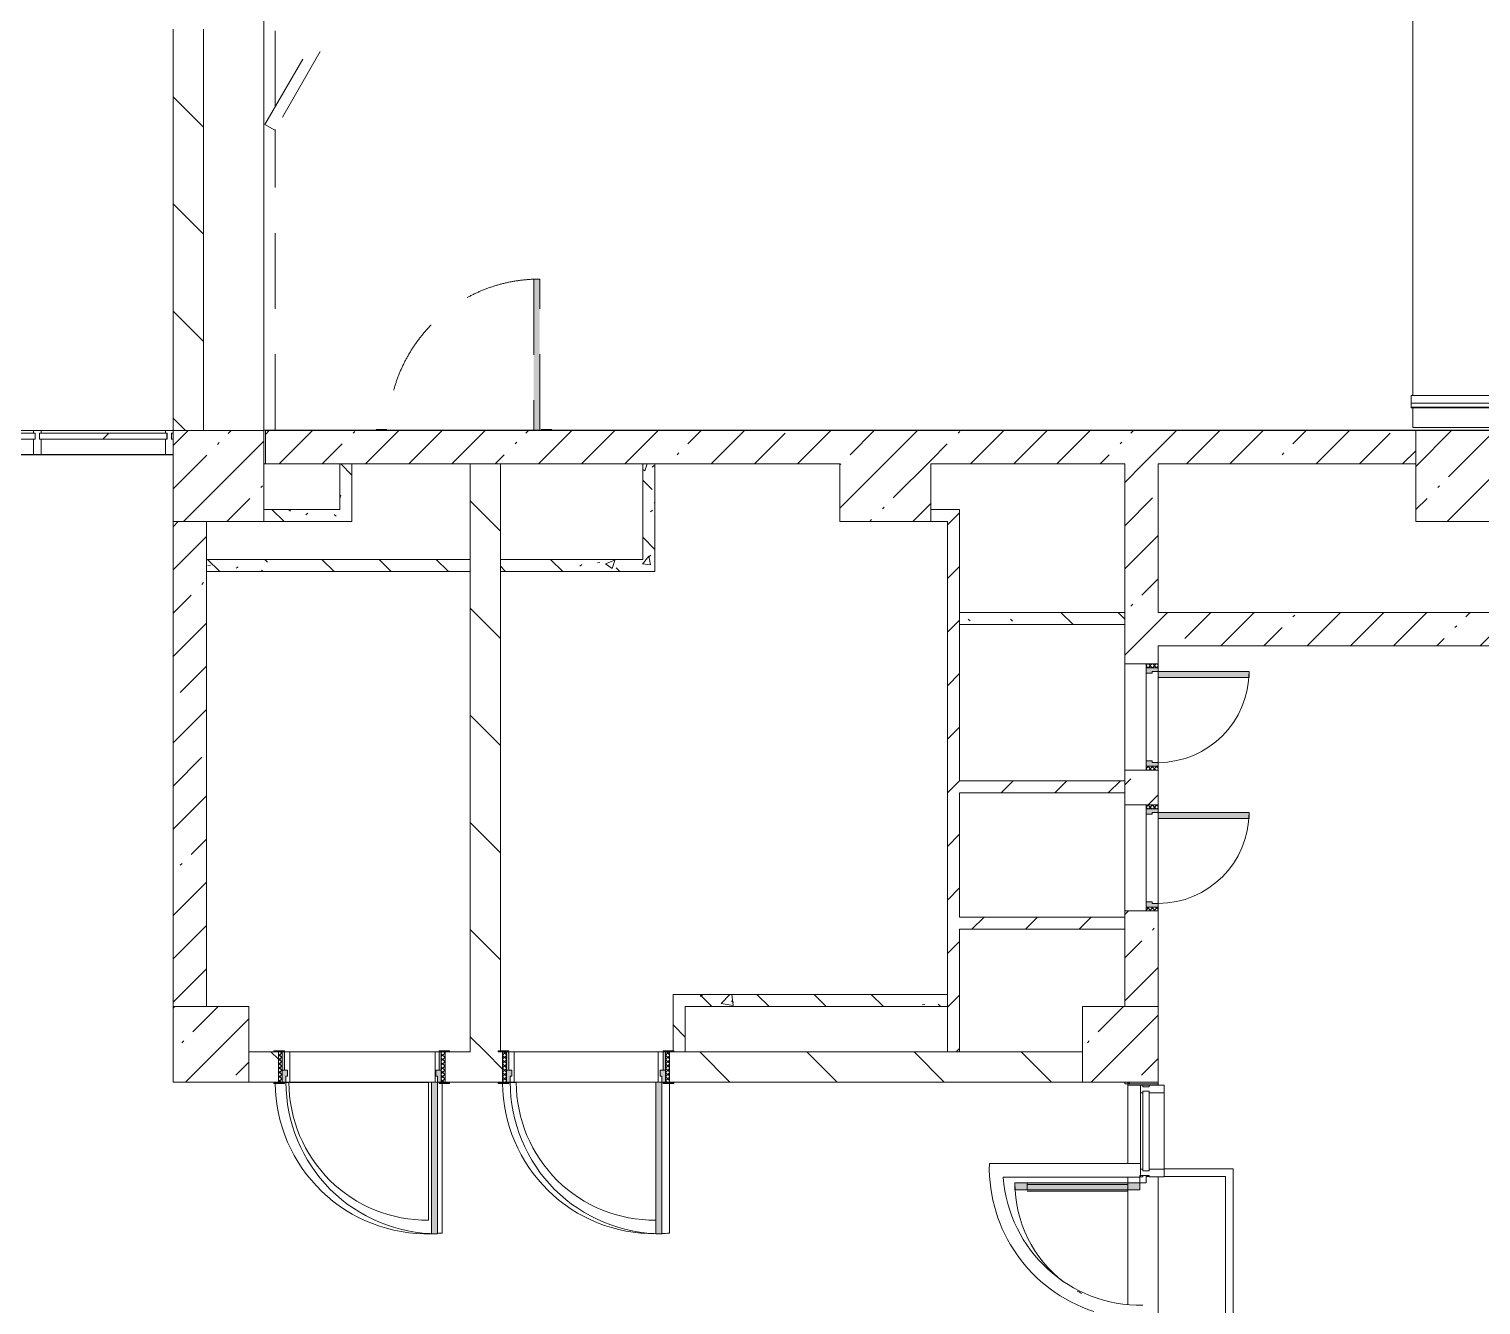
# Model space of a CAD drawing. Header units: millimetres. Extents: x -6228 to 200708, y -8553 to 29014.
# Drawn here: x 12760 to 22340, y 9430 to 17850 of the extents above; entities that cross this region are included whole.
import ezdxf

# ---------------------------------------------------------------- set-up
doc = ezdxf.new("R2010")
doc.units = ezdxf.units.MM
doc.linetypes.add('200_ШТРИХ__ш1_п0_6_', pattern=[800, 500, -300])
for name, color, linetype, lineweight, true_color in [('A-DETL-GENF-2', 7, 'Continuous', 5, 0xe2e2e2), ('A-DETL-GENF-4', 7, 'Continuous', 5, 0xaaaaaa), ('A-DOOR-2', 7, 'Continuous', 5, 0xe2e2e2), ('A-DOOR-3', 7, 'Continuous', 5, 0xaaaaaa), ('A-DOOR-FRAM-1', 7, 'Continuous', 5, 0xe2e2e2), ('A-DOOR-FRAM-3', 7, 'Continuous', 5, 0xaaaaaa), ('A-FLOR-1', 7, 'Continuous', 5, 0xaaaaaa), ('A-WALL-PATT-1', 7, 'Continuous', 5, 0x787878), ('I-WALL-3', 7, 'Continuous', 5, 0x787878)]:
    doc.layers.add(name, color=color, linetype=linetype, lineweight=lineweight, true_color=true_color)
for name, color, linetype, lineweight in [('A-DETL-MBND-1', 7, '200_ШТРИХ__ш1_п0_6_', 9), ('A-GLAZ-CURT', 7, 'Continuous', 5), ('A-GLAZ-CWMG', 7, 'Continuous', 5), ('A-WALL', 7, 'Continuous', 5), ('A-WALL-3', 7, 'Continuous', 9), ('I-WALL', 7, 'Continuous', 5), ('S-COLS', 7, 'Continuous', 5), ('S-STRS', 7, 'Continuous', 5)]:
    doc.layers.add(name, color=color, linetype=linetype, lineweight=lineweight)
pattern_1 = [(135, (0, 0), (-353.5534, -353.5534), [])]
pattern_2 = [(45, (0, 0), (-285.123, 285.123), []), (45, (285.12, 0), (-285.123, 285.123), [504.031, -100.806, 16.764, -84.042])]
pattern_3 = [(45, (0, 0), (-176.7767, 176.7767), [])]
pattern_4 = [(135, (0, 0), (-377.171, -377.171), [533.4, -88.9, 17.78, -88.9]), (135, (0, 376.94), (-377.171, -377.171), []), (50, (0, 0), (637.645, -55.787), [66.675, -733.425]), (355, (0, 0), (-123.35, 668.7), [53.34, -586.74]), (100.451, (53.14, -4.65), (514.299, 612.908), [56.665, -623.315]), (46.184, (0, 177.8), (948.776, -147.15), [100.012, -1100.137]), (96.636, (79.1, 165.5), (830.91, 865.997), [84.998, -934.973]), (351.184, (0, 177.8), (830.918, 865.99), [80.01, -880.11]), (21, (88.9, 133.35), (530.651, -357.928), [66.675, -733.425]), (326, (88.9, 133.35), (216.308, 644.658), [53.34, -586.74]), (71.451, (133.1, 103.5), (746.96, 286.724), [56.665, -623.315]), (37.5, (0, 0), (10.8105, 295.9426), [16.764, -562.864, 16.764, -578.866, -588.962]), (37.5, (0, 0), (10.8105, 295.9426), [-1175.258, 16.764, -572.198]), (7.5, (0, 0), (233.869, 350.6318), [16.764, -322.834, 16.764, -549.529, -224.472]), (7.5, (0, 0), (233.869, 350.6318), [-905.891, 16.764, -207.708]), (327.5, (-198.25, 0), (474.5678, -20.0513), [16.764, -205.486, 16.764, -676.656, -920.115]), (327.5, (-198.25, 0), (474.5678, -20.0513), [-915.67, 16.764, -903.351]), (317.5, (-287.15, 0), (518.452, 88.9934), [16.764, -272.161, 16.764, -443.738, -653.415]), (317.5, (-287.15, 0), (518.452, 88.9934), [-749.427, 16.764, -636.651])]

# ---------------------------------------------------------------- blocks, each defined once
blk = doc.blocks.new('BSC_Колонна _Прямоугольная - 600х600-V16-2_1_3_птичка копия 1')
at = {"layer": 'S-COLS'}
h = blk.add_hatch(dxfattribs=at)
h.set_pattern_fill('FP_21', color=256, style=0, pattern_type=2)
h.set_pattern_definition([(45, (-14010, -14900), (-285.123, 285.123), []), (45, (-13724.88, -14900), (-285.123, 285.123), [504.031, -100.806, 16.764, -84.042])])
h.paths.add_polyline_path([(-300, -300), (300, -300), (300, 300), (-300, 300)])
for p, q in [((300, 300), (-300, 300)), ((-300, 300), (-300, -300)), ((300, -300), (300, 300)), ((-300, -300), (300, -300))]:
    blk.add_line(p, q, dxfattribs=at)
blk = doc.blocks.new('110_Дверь_СКБ_1Ст_Внутренняя1 - Д-4 1100x2100h_су мгн-32375332-2_1_3_птичка копия 1')
at = {"layer": 'A-DOOR-2'}
h = blk.add_hatch(color=256, dxfattribs=at)
h.paths.add_polyline_path([(537.5, 100), (512.5, 100), (512.5, 60), (502.5, 60), (502.5, 20), (537.5, 20), (537.5, 72.7)])
h.paths.add_polyline_path([(-487.5, 100), (-512.5, 100), (-512.5, 20), (-477.5, 20), (-477.5, 60), (-487.5, 60), (-487.5, 72.7)])
at = {"layer": 'A-DOOR-3'}
h = blk.add_hatch(dxfattribs=at)
h.set_pattern_fill('FP_35', color=256, style=0, pattern_type=2)
h.set_pattern_definition([(135, (1751.41, 164.685), (-14.14214, -14.14214), []), (225, (1751.41, 164.685), (14.14214, -14.14214), [])])
h.paths.add_polyline_path([(562.5, 100), (537.5, 100), (537.5, -100), (562.5, -100), (562.5, 72.7)])
at = {"layer": 'A-DOOR-FRAM-1'}
for points in [[(-487.5, 1100), (-487.5, 100), (-447.5, 100), (-447.5, 1100)], [(-567.5, 108), (-567.5, 100), (-497.5, 100), (-497.5, 108)], [(592.5, 108), (522.5, 108), (522.5, 100), (592.5, 100)], [(-497.5, 20), (-512.5, 20), (-512.5, -100), (-497.5, -100)], [(537.5, 20), (522.5, 20), (522.5, -100), (537.5, -100)], [(-567.5, -100), (-567.5, -108), (-497.5, -108), (-497.5, -100)], [(592.5, -100), (522.5, -100), (522.5, -108), (592.5, -108)]]:
    blk.add_hatch(color=256, dxfattribs=at).paths.add_polyline_path(points)
at = {"layer": 'A-DOOR-FRAM-3'}
h = blk.add_hatch(dxfattribs=at)
h.set_pattern_fill('FP_36', color=256, style=0, pattern_type=2)
h.set_pattern_definition([(45, (-371.384, 164.685), (-14.1421, 14.1421), []), (135, (-371.384, 164.685), (-14.1421, -14.1421), [])])
h.paths.add_polyline_path([(-512.5, 100), (-537.5, 100), (-537.5, -100), (-512.5, -100), (-512.5, 72.7)])
at = {"layer": 'A-DOOR-3'}
for p, q in [((-487.5, 1100), (-487.5, 100)), ((-447.5, 1100), (-487.5, 1100)), ((-447.5, 100), (-447.5, 1100)), ((-487.5, 100), (-447.5, 100))]:
    blk.add_line(p, q, dxfattribs=at)
blk.add_arc((-487.5, 100), 1000, 360, 90, dxfattribs=at)
at = {"layer": 'A-DOOR-FRAM-3'}
for p, q in [((-497.5, 108), (-567.5, 108)), ((-567.5, 108), (-567.5, 100)), ((-567.5, 100), (-497.5, 100)), ((-512.5, 100), (-537.5, 100)), ((-537.5, 100), (-537.5, -100)), ((-487.5, 100), (-512.5, 100)), ((-512.5, 100), (-512.5, 20)), ((-512.5, -100), (-512.5, 100)), ((-497.5, 100), (-512.5, 100)), ((-512.5, 100), (-512.5, 99)), ((-512.5, 99), (-497.5, 99)), ((-497.5, 100), (-497.5, 108)), ((-497.5, 99), (-497.5, 100)), ((-487.5, 60), (-487.5, 100)), ((512.5, 100), (512.5, 60)), ((537.5, 100), (512.5, 100)), ((592.5, 108), (522.5, 108)), ((522.5, 108), (522.5, 100)), ((537.5, 100), (522.5, 100)), ((522.5, 100), (522.5, 99)), ((522.5, 100), (592.5, 100)), ((522.5, 99), (537.5, 99)), ((537.5, 20), (537.5, 100)), ((562.5, 100), (537.5, 100)), ((537.5, 100), (537.5, -100)), ((537.5, 99), (537.5, 100)), ((562.5, -100), (562.5, 100)), ((592.5, 100), (592.5, 108)), ((-512.5, 20), (-477.5, 20)), ((-497.5, 20), (-512.5, 20)), ((-512.5, 20), (-512.5, -100)), ((-497.5, -100), (-497.5, 20)), ((-477.5, 60), (-487.5, 60)), ((-477.5, 20), (-477.5, 60)), ((512.5, 60), (502.5, 60)), ((502.5, 60), (502.5, 20)), ((502.5, 20), (537.5, 20)), ((537.5, 20), (522.5, 20)), ((522.5, 20), (522.5, -100)), ((537.5, -100), (537.5, 20)), ((-497.5, -100), (-567.5, -100)), ((-567.5, -100), (-567.5, -108)), ((-567.5, -108), (-497.5, -108)), ((-537.5, -100), (-512.5, -100)), ((-512.5, -100), (-497.5, -100)), ((-497.5, -108), (-497.5, -100)), ((522.5, -100), (537.5, -100)), ((592.5, -100), (522.5, -100)), ((522.5, -100), (522.5, -108)), ((522.5, -108), (592.5, -108)), ((537.5, -100), (562.5, -100)), ((592.5, -108), (592.5, -100))]:
    blk.add_line(p, q, dxfattribs=at)
blk = doc.blocks.new('110_Дверь_СКБ_1Ст_Внутренняя1 - Д-13 1100x2100h_кладовая-33288301-2_1_3_птичка копия 1')
at = {"layer": 'A-DETL-MBND-1'}
for points in [[(512.5, 113.4), (512.5, 1110), (472.5, 1110), (472.5, 113.4)], [(592.5, 113.4), (592.5, 118), (522.5, 113.4)]]:
    blk.add_hatch(color=256, dxfattribs=at).paths.add_polyline_path(points)
for p, q in [((512.5, 1110), (472.5, 1110)), ((472.5, 1110), (472.5, 113.4)), ((512.5, 113.4), (512.5, 1110)), ((-497.5, 118), (-567.5, 118)), ((592.5, 118), (522.5, 118))]:
    blk.add_line(p, q, dxfattribs=at)
blk.add_arc((512.5, 110), 1000, 90, 179.80213, dxfattribs=at)
blk = doc.blocks.new('DOR__перегородка__Прямоугольная - ТП-2_ Вн_ДПГ_9480х4200h_2-23998078-2_1_3_птичка копия 1')
at = {"layer": 'A-DETL-MBND-1'}
for p, q in [((3.4, -75), (1987.4, -75)), ((1981.6, -71.7), (2019.1, -6.7)), ((3193.9, -771.8), (1981.6, -71.7)), ((2019.1, -6.7), (3231.5, -706.9)), ((2137.4, -75), (4324.5, -75)), ((3230.4, -706.9), (4442.7, -6.7)), ((4480.3, -71.7), (3267.9, -771.8)), ((4442.7, -6.7), (4480.3, -71.7)), ((4474.5, -75), (4486.7, -75)), ((4480.9, -71.7), (4518.4, -6.7)), ((5693.3, -771.8), (4480.9, -71.7)), ((4518.4, -6.7), (5730.8, -706.9)), ((4636.7, -75), (6823.8, -75)), ((5729.7, -706.9), (6942.1, -6.7)), ((6979.6, -71.7), (5767.3, -771.8)), ((6942.1, -6.7), (6979.6, -71.7)), ((6973.8, -75), (6985, -75)), ((6979.2, -71.7), (7016.7, -6.7)), ((8191.6, -771.8), (6979.2, -71.7)), ((7016.7, -6.7), (8229.1, -706.9)), ((7135, -75), (9323.2, -75)), ((8229.1, -706.9), (9441.4, -6.7)), ((9478.9, -71.7), (8266.6, -771.8)), ((9105.2, -200.9), (9105.2, -75)), ((9180.2, -157.6), (9180.2, -75)), ((9255.2, -114.3), (9255.2, -75)), ((9441.4, -6.7), (9478.9, -71.7)), ((9473.2, -75), (9480, -75)), ((9330.2, -1474.2), (9330.2, -157.6)), ((9405.2, -1474.2), (9405.2, -114.3)), ((9180.2, -1474.2), (9180.2, -244.2)), ((9255.2, -1474.2), (9255.2, -200.9)), ((9105.2, -1474.2), (9105.2, -287.5)), ((9480, -1474.2), (9480, -450)), ((3231.5, -706.9), (3193.9, -771.8)), ((3267.9, -771.8), (3230.4, -706.9)), ((5730.8, -706.9), (5693.3, -771.8)), ((5767.3, -771.8), (5729.7, -706.9)), ((8229.1, -706.9), (8191.6, -771.8)), ((8266.6, -771.8), (8229.1, -706.9)), ((9105.2, -1474.2), (9480, -1474.2))]:
    blk.add_line(p, q, dxfattribs=at)
blk = doc.blocks.new('BSC_Колонна _Прямоугольная - 500х500-V71-2_1_3_птичка копия 1')
at = {"layer": 'S-COLS'}
h = blk.add_hatch(dxfattribs=at)
h.set_pattern_fill('FP_76', color=256, style=0, pattern_type=2)
h.set_pattern_definition([(45, (-19960, -11150), (-285.123, 285.123), []), (45, (-19674.88, -11150), (-285.123, 285.123), [504.031, -100.806, 16.764, -84.042])])
h.paths.add_polyline_path([(-250, -250), (250, -250), (250, 250), (-250, 250), (-250, -222.7)])
for p, q in [((250, 250), (-250, 250)), ((-250, 250), (-250, -250)), ((250, -250), (250, 250)), ((-250, -250), (250, -250))]:
    blk.add_line(p, q, dxfattribs=at)
blk = doc.blocks.new('110_Дверь_СКБ_1Ст - д-18 _п_ 700x2100h_Технический шкаф ЭОМ и СС-32102833-2_1_3_птичка копия 1')
at = {"layer": 'A-DOOR-2'}
h = blk.add_hatch(color=256, dxfattribs=at)
h.paths.add_polyline_path([(337.5, 110), (312.5, 110), (312.5, 70), (302.5, 70), (302.5, 30), (337.5, 30)])
h.paths.add_polyline_path([(-277.5, 70), (-287.5, 70), (-287.5, 110), (-312.5, 110), (-312.5, 30), (-277.5, 30)])
at = {"layer": 'A-DOOR-3'}
h = blk.add_hatch(dxfattribs=at)
h.set_pattern_fill('FP_90', color=256, style=0, pattern_type=2)
h.set_pattern_definition([(135, (1951.41, 174.685), (-14.14214, -14.14214), []), (225, (1951.41, 174.685), (14.14214, -14.14214), [])])
h.paths.add_polyline_path([(362.5, 110), (337.5, 110), (337.5, 30), (362.5, 30)])
at = {"layer": 'A-DOOR-FRAM-1'}
blk.add_hatch(color=256, dxfattribs=at).paths.add_polyline_path([(-247.5, 710), (-287.5, 710), (-287.5, 110), (-247.5, 110)])
at = {"layer": 'A-DOOR-FRAM-3'}
h = blk.add_hatch(dxfattribs=at)
h.set_pattern_fill('FP_91', color=256, style=0, pattern_type=2)
h.set_pattern_definition([(45, (-171.384, 174.685), (-14.1421, 14.1421), []), (135, (-171.384, 174.685), (-14.1421, -14.1421), [])])
h.paths.add_polyline_path([(-312.5, 110), (-337.5, 110), (-337.5, 30), (-312.5, 30)])
at = {"layer": 'A-DOOR-3'}
for p, q in [((-287.5, 710), (-287.5, 110)), ((-247.5, 710), (-287.5, 710)), ((-247.5, 110), (-247.5, 710)), ((-287.5, 110), (-247.5, 110))]:
    blk.add_line(p, q, dxfattribs=at)
blk.add_arc((-287.5, 110), 600, 360, 90, dxfattribs=at)
at = {"layer": 'A-DOOR-FRAM-3'}
for p, q in [((-312.5, 110), (-337.5, 110)), ((-337.5, 110), (-337.5, 30)), ((-287.5, 110), (-312.5, 110)), ((-312.5, 110), (-312.5, 30)), ((-312.5, 30), (-312.5, 110)), ((-287.5, 70), (-287.5, 110)), ((-247.5, 110), (312.5, 110)), ((312.5, 110), (312.5, 70)), ((337.5, 110), (312.5, 110)), ((337.5, 30), (337.5, 110)), ((362.5, 110), (337.5, 110)), ((337.5, 110), (337.5, 30)), ((362.5, 30), (362.5, 110)), ((-337.5, 30), (-312.5, 30)), ((-312.5, 30), (-277.5, 30)), ((-277.5, 70), (-287.5, 70)), ((-277.5, 30), (-277.5, 70)), ((302.5, 30), (-277.5, 30)), ((312.5, 70), (302.5, 70)), ((302.5, 70), (302.5, 30)), ((302.5, 30), (337.5, 30)), ((337.5, 30), (362.5, 30))]:
    blk.add_line(p, q, dxfattribs=at)
blk = doc.blocks.new('BSC_Колонна _Прямоугольная - 500х500-V98-2_1_3_птичка копия 1')
at = {"layer": 'S-COLS'}
h = blk.add_hatch(dxfattribs=at)
h.set_pattern_fill('FP_103', color=256, style=0, pattern_type=2)
h.set_pattern_definition([(45, (-13960, -11150), (-285.123, 285.123), []), (45, (-13674.88, -11150), (-285.123, 285.123), [504.031, -100.806, 16.764, -84.042])])
h.paths.add_polyline_path([(-250, -250), (250, -250), (250, 250), (-250, 250)])
for p, q in [((250, 250), (-250, 250)), ((-250, 250), (-250, -250)), ((250, -250), (250, 250)), ((-250, -250), (250, -250))]:
    blk.add_line(p, q, dxfattribs=at)
blk = doc.blocks.new('BSC_Колонна _Прямоугольная - 600х600-V102-2_1_3_птичка копия 1')
at = {"layer": 'S-COLS'}
h = blk.add_hatch(dxfattribs=at)
h.set_pattern_fill('FP_106', color=256, style=0, pattern_type=2)
h.set_pattern_definition([(45, (-22210, -14900), (-285.123, 285.123), []), (45, (-21924.88, -14900), (-285.123, 285.123), [504.031, -100.806, 16.764, -84.042])])
h.paths.add_polyline_path([(-300, -300), (300, -300), (300, 300), (-300, 300)])
for p, q in [((300, 300), (-300, 300)), ((-300, 300), (-300, -300)), ((300, -300), (300, 300)), ((-300, -300), (300, -300))]:
    blk.add_line(p, q, dxfattribs=at)
blk = doc.blocks.new('Прямоугольный импост - Импост структурный с накладкой - 160мм-23997896-2_1_3_птичка копия 1')
at = {"layer": 'A-GLAZ-CWMG'}
for p, q in [((-50, 40), (-50, 140)), ((-50, 140), (-0.3, 140)), ((-40, 40), (-50, 40)), ((-50, -17), (-50, 0)), ((-50, 0), (-40, 0)), ((-40, 0), (-40, 40)), ((-10, 40), (-10, 0)), ((-0.3, 40), (-10, 40)), ((-10, 0), (-0.3, 0)), ((-0.3, -17), (-50, -17))]:
    blk.add_line(p, q, dxfattribs=at)
blk = doc.blocks.new('Системная панель - Стекло - 40мм-23997898-2_1_3_птичка копия 1')
at = {"layer": 'A-GLAZ-CURT'}
h = blk.add_hatch(dxfattribs=at)
h.set_pattern_fill('FP_128', color=256, style=0, pattern_type=2)
h.set_pattern_definition([(45, (-13750.1, -14683), (-1414.21, 1414.21), [1000, -3000]), (45, (-14750.1, -15183), (-1414.21, 1414.21), [3000, -1000]), (45, (-12750.1, -15683), (-1414.21, 1414.21), [1000, -3000])])
h.paths.add_polyline_path([(420.1, -40), (420.1, 0), (-420.1, 0), (-420.1, -40), (149.8, -40)])
for p, q in [((420.1, 0), (-420.1, 0)), ((-420.1, 0), (-420.1, -40)), ((-420.1, -40), (420.1, -40)), ((420.1, -40), (420.1, 0))]:
    blk.add_line(p, q, dxfattribs=at)
blk = doc.blocks.new('Прямоугольный импост - Импост структурный с накладкой - 160мм-23771920-2_1_3_птичка копия 1')
at = {"layer": 'A-GLAZ-CWMG'}
for p, q in [((13660.3, 15200), (12840, 15200)), ((13660.3, 15043), (12840, 15043))]:
    blk.add_line(p, q, dxfattribs=at)
blk = doc.blocks.new('Прямоугольный импост - Импост структурный с накладкой - 160мм-23997894-2_1_3_птичка копия 1')
at = {"layer": 'A-GLAZ-CWMG'}
for p, q in [((-25, 40), (-25, 140)), ((-25, 140), (25, 140)), ((25, 140), (25, 40)), ((-15, 40), (-25, 40)), ((-25, -17), (-25, 0)), ((-25, 0), (-15, 0)), ((-15, 0), (-15, 40)), ((15, 40), (15, 0)), ((25, 40), (15, 40)), ((15, 0), (25, 0)), ((25, 0), (25, -17)), ((25, -17), (-25, -17))]:
    blk.add_line(p, q, dxfattribs=at)
blk = doc.blocks.new('Системная панель - Стекло - 40мм-V129-2_1_3_птичка копия 1')
at = {"layer": 'A-GLAZ-CURT'}
for p, q in [((415, 0), (-415, 0)), ((-415, 0), (-415, -40)), ((415, -40), (415, 0)), ((-415, -40), (415, -40))]:
    blk.add_line(p, q, dxfattribs=at)
blk = doc.blocks.new('Прямоугольный импост - Импост структурный с накладкой - 160мм-23771909-2_1_3_птичка копия 1')
at = {"layer": 'A-GLAZ-CWMG'}
for p, q in [((11930, 15200), (11120, 15200)), ((11930, 15043), (11120, 15043))]:
    blk.add_line(p, q, dxfattribs=at)
blk = doc.blocks.new('Системная панель - Стекло - 40мм-32387041-2_1_3_птичка копия 1')
at = {"layer": 'A-GLAZ-CURT'}
h = blk.add_hatch(dxfattribs=at)
h.set_pattern_fill('FP_135', color=256, style=0, pattern_type=2)
h.set_pattern_definition([(135, (10077.7, -20610), (-1414.21, -1414.21), [1000, -3000]), (135, (10577.7, -21610), (-1414.21, -1414.21), [3000, -1000]), (135, (11077.7, -19610), (-1414.21, -1414.21), [1000, -3000])])
h.paths.add_polyline_path([(262.3, 40), (-262.3, 40), (-262.3, 0), (262.3, 0)])
for p, q in [((262.3, 40), (-262.3, 40)), ((-262.3, 40), (-262.3, 0)), ((-262.3, 0), (262.3, 0)), ((262.3, 0), (262.3, 40))]:
    blk.add_line(p, q, dxfattribs=at)
blk = doc.blocks.new('Прямоугольный импост - Импост структурный с накладкой - 160мм Темный-30755591-2_1_3_птичка копия 1')
at = {"layer": 'A-GLAZ-CWMG'}
for p, q in [((-25, 0), (-25, 17)), ((-25, 17), (25, 17)), ((-15, 0), (-25, 0)), ((-15, -40), (-15, 0)), ((25, 0), (15, 0)), ((15, 0), (15, -40)), ((25, 17), (25, 0)), ((-25, -140), (-25, -40)), ((-25, -40), (-15, -40)), ((15, -40), (25, -40)), ((25, -40), (25, -140)), ((25, -140), (-25, -140))]:
    blk.add_line(p, q, dxfattribs=at)
blk = doc.blocks.new('Прямоугольный импост - Импост структурный с накладкой - 160мм Темный-30755595-2_1_3_птичка копия 1')
at = {"layer": 'A-GLAZ-CWMG'}
for p, q in [((0, 17), (-50, 17)), ((-50, 17), (-50, 0)), ((-50, 0), (-40, 0)), ((-40, 0), (-40, -40)), ((-10, -40), (-10, 0)), ((-10, 0), (0, 0)), ((0, 0), (0, 17)), ((-40, -40), (-50, -40)), ((-50, -40), (-50, -140)), ((0, -40), (-10, -40)), ((0, -140), (0, -40)), ((-50, -140), (0, -140))]:
    blk.add_line(p, q, dxfattribs=at)
blk = doc.blocks.new('Дверь_Витражная_остекление_ - ВВ-16 остекление-32390142-2_1_3_птичка копия 1')
at = {"layer": 'A-DETL-GENF-2'}
for points in [[(-787.5, -20), (-832.5, -20), (-832.5, -845), (-787.5, -845), (-787.5, -56)], [(849.9, -860), (849.9, -20), (837.5, -20), (837.5, -860)]]:
    blk.add_hatch(color=256, dxfattribs=at).paths.add_polyline_path(points)
at = {"layer": 'A-DETL-GENF-4'}
for p, q in [((-787.5, -20), (-832.5, -20)), ((-832.5, -845), (-832.5, -20)), ((-787.5, -20), (-832.5, -20)), ((-832.5, -20), (-832.5, -845)), ((-787.5, -845), (-787.5, -20)), ((-787.5, -845), (-787.5, -20)), ((837.5, -860), (837.5, -20)), ((837.5, -20), (837.5, -860)), ((-832.5, -100), (-787.5, -100)), ((-822.5, -765), (-822.5, -100)), ((-778.5, -765), (-778.5, -100)), ((828.5, -780), (828.5, -100)), ((849.9, -100), (837.5, -100)), ((-832.5, -765), (-787.5, -765)), ((-832.5, -845), (-787.5, -845)), ((-832.5, -845), (-787.5, -845)), ((849.9, -780), (837.5, -780)), ((849.9, -860), (837.5, -860)), ((837.5, -860), (849.9, -860))]:
    blk.add_line(p, q, dxfattribs=at)
at = {"layer": 'A-DOOR-3'}
for p, q in [((-882.5, 20), (-832.5, 20)), ((-882.5, -20), (-882.5, 20)), ((-832.5, 20), (-832.5, -20)), ((832.5, 20), (882.5, 20)), ((832.5, -20), (832.5, 20)), ((882.5, 20), (882.5, -20)), ((-832.5, -20), (-882.5, -20)), ((-832.5, -845), (-832.5, -20)), ((832.5, -860), (832.5, -20)), ((882.5, -20), (832.5, -20))]:
    blk.add_line(p, q, dxfattribs=at)
for centre, radius, start, end in [((-832.5, -20), 825, 329.80944, 332.20433), ((-832.5, -20), 825, 270, 322.60785), ((832.5, -20), 840, 230.33856, 232.99265), ((832.5, -20), 840, 234.0758, 270)]:
    blk.add_arc(centre, radius, start, end, dxfattribs=at)
blk = doc.blocks.new('Прямоугольный импост - Импост структурный с накладкой - 160мм Темный-32387142-2_1_3_птичка копия 1')
at = {"layer": 'A-GLAZ-CWMG'}
for p, q in [((20093, 10325.4), (20093, 10830)), ((20250, 10325.4), (20250, 10830))]:
    blk.add_line(p, q, dxfattribs=at)
blk = doc.blocks.new('Перекрытия 2 - Перекрытия 4-32990152-2_1_3_птичка копия 1')
at = {"layer": 'S-STRS'}
for p, q in [((21910, 19180), (22510, 19180)), ((21910, 19180), (21910, 15410.8)), ((22810, 19180), (23410, 19180)), ((22810, 15410.8), (22810, 19180)), ((23710, 19180), (24310, 19180)), ((23710, 15410.8), (23710, 19180)), ((24610, 19180), (25210, 19180)), ((24610, 15410.8), (24610, 19180)), ((25510, 19180), (26110, 19180)), ((25510, 15410.8), (25510, 19180)), ((26410, 19180), (27010, 19180)), ((26410, 15410.8), (26410, 19180)), ((27310, 19180), (27910, 19180)), ((27310, 15410.8), (27310, 19180)), ((28210, 19180), (28810, 19180)), ((28210, 15410.8), (28210, 19180)), ((29110, 19180), (29710, 19180)), ((29110, 15410.8), (29110, 19180)), ((30010, 19180), (30610, 19180)), ((30010, 15410.8), (30010, 19180)), ((30610, 18430), (30610, 19180)), ((30610, 15410.8), (30610, 17830)), ((21910, 15330), (21910, 15200)), ((22810, 15200), (22810, 15330)), ((23710, 15200), (23710, 15330)), ((24610, 15200), (24610, 15330)), ((25510, 15200), (25510, 15330)), ((26410, 15200), (26410, 15330)), ((27310, 15200), (27310, 15330)), ((28210, 15200), (28210, 15330)), ((29110, 15200), (29110, 15330)), ((30010, 15200), (30010, 15330)), ((30610, 15200), (30610, 15330)), ((22810, 15200), (21910, 15200)), ((23710, 15200), (22810, 15200)), ((24610, 15200), (23710, 15200)), ((25510, 15200), (24610, 15200)), ((26410, 15200), (25510, 15200)), ((27310, 15200), (26410, 15200)), ((28210, 15200), (27310, 15200)), ((29110, 15200), (28210, 15200)), ((30010, 15200), (29110, 15200)), ((30610, 15200), (30010, 15200))]:
    blk.add_line(p, q, dxfattribs=at)
blk = doc.blocks.new('Стены наклон_ амфитеатр - Стены наклон_ амфитеатр-32992696-2_1_3_птичка копия 1')
at = {"layer": 'A-WALL-PATT-1'}
h = blk.add_hatch(dxfattribs=at)
h.set_pattern_fill('FP_138', color=256, style=0, pattern_type=2)
h.set_pattern_definition([(0, (26444.5, 15393.4), (0, 246.1), []), (90, (26444.5, 15393.4), (-1300, 8e-14), [])])
h.paths.add_polyline_path([(31010, 15353.9), (31010, 15380.7), (21879, 15380.7), (21879, 15353.9), (30993.5, 15353.9)])
at = {"layer": 'A-WALL'}
for p, q in [((31041, 15430.8), (21879, 15430.8)), ((21879, 15430.8), (21879, 15380.7)), ((31041, 15350), (31041, 15430.8)), ((21879, 15380.7), (31010, 15380.7)), ((21879, 15353.9), (21879, 15380.7)), ((21879, 15350), (21879, 15353.9)), ((31010, 15353.9), (21879, 15353.9)), ((31010, 15350), (21879, 15350)), ((31010, 15380.7), (31010, 15350)), ((31010, 15350), (31041, 15350))]:
    blk.add_line(p, q, dxfattribs=at)

msp = doc.modelspace()

# ---------------------------------------------------------------- hatches: boundary and pattern name
at = {"layer": 'I-WALL'}
h = msp.add_hatch(dxfattribs=at)
h.set_pattern_fill('FP_31', color=256, style=0, pattern_type=2)
h.set_pattern_definition(pattern_1)
h.paths.add_polyline_path([(13710.3, 15200), (13910.3, 15200), (13910.3, 17850), (13710.3, 17850), (13710.3, 15451.5)])
h.paths.add_polyline_path([(13910.3, 18450), (13910.3, 21600), (13710.3, 21600), (13710.3, 18450)])
h.paths.add_polyline_path([(13910.3, 22200), (13910.3, 26300), (13710.3, 26300), (13710.3, 22200)])
h = msp.add_hatch(dxfattribs=at)
h.set_pattern_fill('FP_28', color=256, style=0, pattern_type=2)
h.set_pattern_definition(pattern_2)
h.paths.add_polyline_path([(30610, 14980), (30790, 14980), (30790, 15200), (30610, 15196.3)])
h.paths.add_polyline_path([(29943.6, 14980), (30010, 14980), (30010, 15200), (26410, 15200), (26410, 14980), (26460.8, 14980)])
h.paths.add_polyline_path([(14320, 14980), (18110.3, 14980), (18110.3, 15200), (14320, 15200)])
h.paths.add_polyline_path([(18710.3, 14980), (21910, 14980), (21910, 15200), (18710.3, 15200)])
h.paths.add_polyline_path([(25810, 14980), (25810, 15200), (22510, 15200), (22510, 14980), (22977.9, 14980)])
h = msp.add_hatch(dxfattribs=at)
h.set_pattern_fill('FP_31', color=256, style=0, pattern_type=2)
h.set_pattern_definition(pattern_1)
h.paths.add_polyline_path([(15670, 11100), (15855, 11100), (15855, 11108), (15870, 11108), (15870, 14980), (15670, 14980), (15670, 12058.3)])
h = msp.add_hatch(dxfattribs=at)
h.set_pattern_fill('FP_28', color=256, style=0, pattern_type=2)
h.set_pattern_definition(pattern_2)
h.paths.add_polyline_path([(20210, 10890), (20210, 10900), (19990, 10900), (19990, 10890)])
h.paths.add_polyline_path([(20130, 11400), (20210, 11400), (20210, 12030), (19990, 12030), (19990, 11400), (20101.1, 11400)])
h.paths.add_polyline_path([(19990, 12730), (20210, 12730), (20210, 12960), (19990, 12960), (19990, 12810)])
h.paths.add_polyline_path([(19990, 13660), (20210, 13660), (20210, 14980), (19990, 14980), (19990, 13920)])
h = msp.add_hatch(dxfattribs=at)
h.set_pattern_fill('FP_32', color=256, style=0, pattern_type=2)
h.set_pattern_definition(pattern_3)
h.paths.add_polyline_path([(18820, 14600), (18900, 14600), (18900, 14680), (18710.3, 14680), (18710.3, 14600)])
h = msp.add_hatch(dxfattribs=at)
h.set_pattern_fill('FP_28', color=256, style=0, pattern_type=2)
h.set_pattern_definition(pattern_2)
h.paths.add_polyline_path([(13930, 11400), (13930, 14600), (13710, 14600), (13710.2, 11400)])
h = msp.add_hatch(dxfattribs=at)
h.set_pattern_fill('FP_32', color=256, style=0, pattern_type=2)
h.set_pattern_definition(pattern_3)
h.paths.add_polyline_path([(18900, 11100), (18900, 14600), (18820, 14600), (18820, 11100)])
h = msp.add_hatch(dxfattribs=at)
h.set_pattern_fill('FP_28', color=256, style=0, pattern_type=2)
h.set_pattern_definition(pattern_2)
h.paths.add_polyline_path([(29943.6, 13780), (30790, 13780), (30790, 14000), (20210, 14000), (20210, 13780), (26460.8, 13780)])
h = msp.add_hatch(dxfattribs=at)
h.set_pattern_fill('FP_32', color=256, style=0, pattern_type=2)
h.set_pattern_definition(pattern_3)
h.paths.add_polyline_path([(19990, 12810), (19990, 12890), (18900, 12890), (18900, 12810), (19495, 12810)])
h = msp.add_hatch(dxfattribs=at)
h.set_pattern_fill('FP_32', color=256, style=0, pattern_type=2)
h.set_pattern_definition(pattern_3)
h.paths.add_polyline_path([(19990, 11910), (19990, 11990), (18900, 11990), (18900, 11910), (19495, 11910)])
h = msp.add_hatch(dxfattribs=at)
h.set_pattern_fill('FP_31', color=256, style=0, pattern_type=2)
h.set_pattern_definition(pattern_1)
h.paths.add_polyline_path([(14210, 10900), (14405, 10900), (14405, 11100), (14210, 11100), (14210, 11034.5)])
h.paths.add_polyline_path([(19710, 10900), (19710, 11100), (16985, 11100), (16985, 10900), (19495, 10900)])
h.paths.add_polyline_path([(15535, 10900), (15885, 10900), (15885, 11100), (15505, 11100), (15505, 10900)])
at = {"layer": 'I-WALL-3'}
h = msp.add_hatch(dxfattribs=at)
h.set_pattern_fill('FP_41', color=256, style=0, pattern_type=2)
h.set_pattern_definition(pattern_4)
h.paths.add_polyline_path([(14890, 14680), (14890, 14980), (14810, 14980), (14810, 14680)])
h = msp.add_hatch(dxfattribs=at)
h.set_pattern_fill('FP_41', color=256, style=0, pattern_type=2)
h.set_pattern_definition(pattern_4)
h.paths.add_polyline_path([(16890, 14350), (16890, 14980), (16810, 14980), (16810, 14350)])
h = msp.add_hatch(dxfattribs=at)
h.set_pattern_fill('FP_41', color=256, style=0, pattern_type=2)
h.set_pattern_definition(pattern_4)
h.paths.add_polyline_path([(14310, 14600), (14890, 14600), (14890, 14680), (14310, 14680)])
h = msp.add_hatch(dxfattribs=at)
h.set_pattern_fill('FP_41', color=256, style=0, pattern_type=2)
h.set_pattern_definition(pattern_4)
h.paths.add_polyline_path([(15670, 14270), (15670, 14350), (13930, 14350), (13930, 14270)])
h = msp.add_hatch(dxfattribs=at)
h.set_pattern_fill('FP_41', color=256, style=0, pattern_type=2)
h.set_pattern_definition(pattern_4)
h.paths.add_polyline_path([(16890, 14270), (16890, 14350), (15870, 14350), (15870, 14270), (16012.1, 14270)])
h = msp.add_hatch(dxfattribs=at)
h.set_pattern_fill('FP_41', color=256, style=0, pattern_type=2)
h.set_pattern_definition(pattern_4)
h.paths.add_polyline_path([(19990, 13920), (19990, 14000), (18900, 14000), (18900, 13920), (19495, 13920)])
h = msp.add_hatch(dxfattribs=at)
h.set_pattern_fill('FP_41', color=256, style=0, pattern_type=2)
h.set_pattern_definition(pattern_4)
h.paths.add_polyline_path([(17090, 11100), (17090, 11480), (17010, 11480), (17015, 11100)])
h = msp.add_hatch(dxfattribs=at)
h.set_pattern_fill('FP_41', color=256, style=0, pattern_type=2)
h.set_pattern_definition(pattern_4)
h.paths.add_polyline_path([(18820, 11400), (18820, 11480), (17090, 11480), (17090, 11400), (17753.5, 11400)])
at = {"layer": 'S-COLS'}
h = msp.add_hatch(dxfattribs=at)
h.set_pattern_fill('FP_28', color=256, style=0, pattern_type=2)
h.set_pattern_definition(pattern_2)
h.paths.add_polyline_path([(18110.3, 14600), (18710.3, 14600), (18710.3, 15200), (18110.3, 15200), (18110.3, 14980)])

# ---------------------------------------------------------------- linework, layer by layer
at = {"layer": 'A-FLOR-1'}
for p, q in [((14310.3, 15200), (14310.3, 24680)), ((30610, 15203.4), (14310, 15203.4)), ((13710, 15040), (6770, 15040)), ((14320, 14980), (14310, 14980)), ((14445, 11100), (14480, 11100)), ((14480, 11100), (14480, 10897.8)), ((15440, 10900), (15440, 11100)), ((15440, 11100), (15465, 11100)), ((15925, 11100), (15960, 11100)), ((15960, 11100), (15960, 10900)), ((16910, 10900), (16910, 11100)), ((16910, 11100), (16945, 11100)), ((14475, 10899), (14445, 10899)), ((14480, 10897.8), (15395, 10897.8)), ((15415, 10900), (15395, 10900)), ((15395, 10900), (15395, 9990.1)), ((15485, 9905), (15485, 10892)), ((15975, 10899), (15925, 10899)), ((15960, 10900), (16895, 10900)), ((16985, 9905), (16985, 10892)), ((20093, 10363), (19096.3, 10363)), ((19188.3, 10273), (20090, 10273)), ((20130, 10278.9), (20150, 10278.9)), ((20705, 10328.9), (20250, 10328.9)), ((20250, 10278.9), (20655, 10278.9)), ((20655, 10278.9), (20655, 8547.4)), ((20705, 8497.4), (20705, 10328.9))]:
    msp.add_line(p, q, dxfattribs=at)
for centre, radius, start, end in [((15385, 10900), 1000, 180.45922, 271.72242), ((15385, 10900), 910, 180.06296, 270.62964), ((16885, 10900), 1000, 180.45922, 270.57477), ((16885, 10900), 910, 180.06296, 270.62964), ((20096, 10338), 1000, 178.56746, 251.86052), ((20096, 10338), 910, 184.09604, 270.88287), ((15385, 10900), 1000, 274.01771, 275.73917), ((16885, 10900), 1000, 272.87006, 275.73917)]:
    msp.add_arc(centre, radius, start, end, dxfattribs=at)
at = {"layer": 'A-WALL-3'}
for p, q in [((14890, 14980), (14810, 14980)), ((15870, 14980), (15670, 14980)), ((16890, 14980), (16810, 14980)), ((13930, 14350), (13930, 14270)), ((15670, 14270), (15670, 14350)), ((15870, 14350), (15870, 14270)), ((18900, 14000), (18900, 13920)), ((19990, 13920), (19990, 14000)), ((19990, 12810), (19990, 12890)), ((19990, 11910), (19990, 11990)), ((18820, 11400), (18820, 11480)), ((17015, 11100), (17090, 11100)), ((18820, 11100), (18900, 11100)), ((20210, 10890), (20210, 10900))]:
    msp.add_line(p, q, dxfattribs=at)
at = {"layer": 'I-WALL'}
for p, q in [((13710.3, 17850), (13710.3, 15200)), ((13910.3, 15200), (13910.3, 17850)), ((18110.3, 15200), (14320, 15200)), ((14320, 15200), (14320, 14980)), ((21910, 15200), (18710.3, 15200)), ((14320, 14980), (14810, 14980)), ((14810, 14980), (14810, 14680)), ((14890, 14980), (15670, 14980)), ((14890, 14600), (14890, 14980)), ((15670, 14980), (15670, 14350)), ((15870, 14350), (15870, 14980)), ((15870, 14980), (16810, 14980)), ((16810, 14980), (16810, 14350)), ((16890, 14980), (18110.3, 14980)), ((16890, 14270), (16890, 14980)), ((18710.3, 14980), (19990, 14980)), ((19990, 14980), (19990, 14000)), ((20210, 14980), (21910, 14980)), ((20210, 14000), (20210, 14980)), ((14810, 14680), (14310, 14680)), ((18900, 14680), (18710.3, 14680)), ((18710.3, 14680), (18710.3, 14600)), ((18900, 14000), (18900, 14680)), ((13710, 14600), (13710, 11400)), ((13930, 14350), (13930, 14600)), ((14310, 14600), (14890, 14600)), ((18710.3, 14600), (18820, 14600)), ((18820, 14600), (18820, 11480)), ((15670, 14350), (13930, 14350)), ((16810, 14350), (15870, 14350)), ((13930, 11400), (13930, 14270)), ((13930, 14270), (15670, 14270)), ((15670, 14270), (15670, 11100)), ((15870, 11108), (15870, 14270)), ((15870, 14270), (16890, 14270)), ((19990, 14000), (18900, 14000)), ((30790, 14000), (20210, 14000)), ((18900, 12890), (18900, 13920)), ((18900, 13920), (19990, 13920)), ((19990, 12890), (19990, 13920)), ((20210, 13660), (20210, 13780)), ((20210, 13780), (31300, 13780)), ((19990, 13660), (20130, 13660)), ((20130, 12960), (19990, 12960)), ((20210, 12730), (20210, 12960)), ((19990, 12890), (18900, 12890)), ((18900, 11990), (18900, 12810)), ((18900, 12810), (19990, 12810)), ((19990, 11990), (19990, 12810)), ((19990, 12730), (20130, 12730)), ((19990, 11990), (18900, 11990)), ((20130, 12030), (19990, 12030)), ((20210, 11400), (20210, 12030)), ((18900, 11100), (18900, 11910)), ((18900, 11910), (19990, 11910)), ((19990, 11910), (19990, 11400)), ((17010, 11480), (17010, 11108)), ((18820, 11480), (17010, 11480)), ((17090, 11100), (17090, 11400)), ((17090, 11400), (18820, 11400)), ((18820, 11400), (18820, 11100)), ((14375, 11100), (14210, 11100)), ((14445, 11100), (15465, 11100)), ((15670, 11100), (15535, 11100)), ((15960, 11100), (16910, 11100)), ((18820, 11100), (17090, 11100)), ((19710, 11100), (18900, 11100)), ((14210, 10900), (14375, 10900)), ((15395, 10900), (14455, 10900)), ((15535, 10900), (15855, 10900)), ((15960, 10900), (15935, 10900)), ((17015, 10900), (19710, 10900)), ((19990, 10900), (19990, 10890)), ((19990, 10890), (20210, 10890)), ((20010, 10363), (20010, 10900)), ((20010, 10880), (20210, 10880)), ((20210, 10880), (20210, 10890)), ((20010, 9432.4), (20010, 10273)), ((20210, 10275.4), (20210, 8547.4))]:
    msp.add_line(p, q, dxfattribs=at)
at = {"layer": 'S-COLS'}
for p, q in [((18710.3, 15200), (18110.3, 15200)), ((18110.3, 14980), (18110.3, 14600)), ((18710.3, 14600), (18710.3, 14980)), ((18110.3, 14600), (18710.3, 14600))]:
    msp.add_line(p, q, dxfattribs=at)

# ---------------------------------------------------------------- block references
at = {"layer": 'A-DETL-MBND-1', "rotation": 90.00000000000044}
msp.add_blockref('DOR__перегородка__Прямоугольная - ТП-2_ Вн_ДПГ_9480х4200h_2-23998078-2_1_3_птичка копия 1', (14310, 15200), dxfattribs=at)
at = {"layer": 'A-DETL-MBND-1'}
msp.add_blockref('110_Дверь_СКБ_1Ст_Внутренняя1 - Д-13 1100x2100h_кладовая-33288301-2_1_3_птичка копия 1', (15617.5, 15090), dxfattribs=at)
at = {"layer": 'A-DOOR-3'}
for name, p, rotation in [('110_Дверь_СКБ_1Ст - д-18 _п_ 700x2100h_Технический шкаф ЭОМ и СС-32102833-2_1_3_птичка копия 1', (20100, 13322.5), 269.9999999999999), ('110_Дверь_СКБ_1Ст - д-18 _п_ 700x2100h_Технический шкаф ЭОМ и СС-32102833-2_1_3_птичка копия 1', (20100, 12392.5), 269.9999999999999), ('110_Дверь_СКБ_1Ст_Внутренняя1 - Д-4 1100x2100h_су мгн-32375332-2_1_3_птичка копия 1', (14967.5, 11000), 180), ('110_Дверь_СКБ_1Ст_Внутренняя1 - Д-4 1100x2100h_су мгн-32375332-2_1_3_птичка копия 1', (16447.5, 11000), 180), ('Дверь_Витражная_остекление_ - ВВ-16 остекление-32390142-2_1_3_птичка копия 1', (20110, 9402.9), 269.9999999999998)]:
    msp.add_blockref(name, p, dxfattribs=dict(at, rotation=rotation))
at = {"layer": 'A-GLAZ-CURT'}
for name, p in [('Системная панель - Стекло - 40мм-V129-2_1_3_птичка копия 1', (12385, 15183)), ('Системная панель - Стекло - 40мм-23997898-2_1_3_птичка копия 1', (13250.1, 15183))]:
    msp.add_blockref(name, p, dxfattribs=at)
at = {"layer": 'A-GLAZ-CURT', "rotation": 269.9999999999997}
msp.add_blockref('Системная панель - Стекло - 40мм-32387041-2_1_3_птичка копия 1', (20110, 10577.7), dxfattribs=at)
at = {"layer": 'A-GLAZ-CWMG'}
for name, p in [('Прямоугольный импост - Импост структурный с накладкой - 160мм-23771909-2_1_3_птичка копия 1', (860, 0)), ('Прямоугольный импост - Импост структурный с накладкой - 160мм-23771920-2_1_3_птичка копия 1', (0, 0)), ('Прямоугольный импост - Импост структурный с накладкой - 160мм Темный-32387142-2_1_3_птичка копия 1', (0, 0))]:
    msp.add_blockref(name, p, dxfattribs=at)
at = {"layer": 'A-GLAZ-CWMG', "extrusion": (0, 0, -1)}
for name, p, rotation in [('Прямоугольный импост - Импост структурный с накладкой - 160мм-23997894-2_1_3_птичка копия 1', (-12815, 15183), 180), ('Прямоугольный импост - Импост структурный с накладкой - 160мм-23997896-2_1_3_птичка копия 1', (-13710.3, 15183), 180), ('Прямоугольный импост - Импост структурный с накладкой - 160мм Темный-30755591-2_1_3_птичка копия 1', (-20110, 10300.4), 270.0000000000002)]:
    msp.add_blockref(name, p, dxfattribs=dict(at, rotation=rotation))
at = {"layer": 'A-GLAZ-CWMG', "rotation": 89.99999999999977}
msp.add_blockref('Прямоугольный импост - Импост структурный с накладкой - 160мм Темный-30755595-2_1_3_птичка копия 1', (20110, 10880), dxfattribs=at)
at = {"layer": 'A-WALL'}
msp.add_blockref('Стены наклон_ амфитеатр - Стены наклон_ амфитеатр-32992696-2_1_3_птичка копия 1', (0, 0), dxfattribs=at)
at = {"layer": 'S-COLS'}
for name, p in [('BSC_Колонна _Прямоугольная - 600х600-V16-2_1_3_птичка копия 1', (14010, 14900)), ('BSC_Колонна _Прямоугольная - 600х600-V102-2_1_3_птичка копия 1', (22210, 14900)), ('BSC_Колонна _Прямоугольная - 500х500-V98-2_1_3_птичка копия 1', (13960, 11150)), ('BSC_Колонна _Прямоугольная - 500х500-V71-2_1_3_птичка копия 1', (19960, 11150))]:
    msp.add_blockref(name, p, dxfattribs=at)
at = {"layer": 'S-STRS'}
msp.add_blockref('Перекрытия 2 - Перекрытия 4-32990152-2_1_3_птичка копия 1', (-20, 20), dxfattribs=at)

doc.saveas('drawing.dxf')
